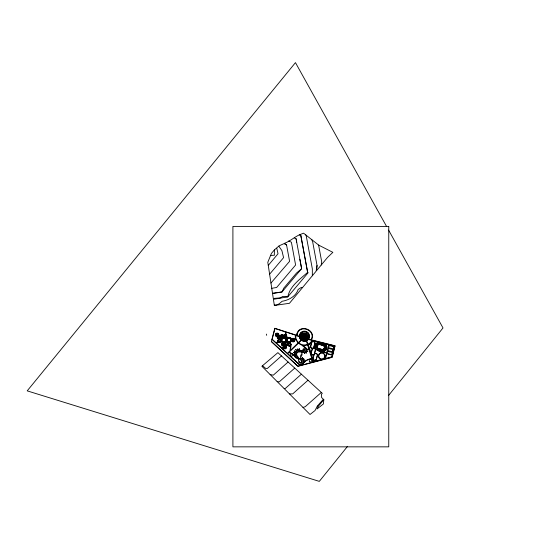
<?xml version="1.0" encoding="UTF-8"?>
<svg xmlns="http://www.w3.org/2000/svg" width="544" height="544" viewBox="0 0 544 544"><rect width="100%" height="100%" fill="white"/><g stroke="black" fill="none" stroke-linecap="round" stroke-linejoin="round"><path stroke-width="0.82" d="M301.757 336.464L303.008 336.362C306.993 330.419 306.122 342.693 302.376 336.416A2.074 2.067 85.5 0 1 304.273 334.186A2.067 2.067 0 0 1 306.496 336.09A2.38 2.373 23.1 0 1 304.314 338.64A2.373 2.373 0 0 1 301.757 336.464A2.693 2.686 85.5 0 1 304.218 333.567A2.693 2.686 85.5 0 1 307.115 336.042A2.686 2.686 0 0 0 304.218 333.574A2.686 2.686 0 0 0 301.757 336.464A2.38 2.373 23.1 0 0 304.314 338.64A2.373 2.373 0 0 0 306.49 336.09A2.074 2.067 85.5 0 0 304.273 334.186A2.067 2.067 0 0 0 302.376 336.416A1.754 1.741 18.5 0 0 304.273 338.014A1.754 1.741 18.5 0 0 305.871 336.138L306.49 336.09M317.03 265.418L316.662 270.531L327.549 257.421L332.86 252.348L318.75 245.154L303.572 233.192L299.397 234.811L300.791 235.3L307.639 272.347L308.176 272.68L287.783 296.854L273.414 299.316L274.346 305.456L289.462 303.294L316.146 271.164L317.03 265.418L312.684 241.89L311.753 239.618M291.754 340.122L292.468 338.885A1.428 1.428 0 0 1 294.61 340.122A1.428 1.428 0 0 1 292.468 341.36A1.428 1.428 0 0 1 292.468 338.885M301.294 354.389L300.329 356.381M321.246 265.01L321.728 261.956L318.6 245.038M307.924 336.586L307.292 338.293A3.516 3.509 -69.5 0 1 301.145 335.022L300.567 334.805A4.134 4.128 -69.5 0 0 302.981 340.122A4.134 4.128 -69.5 0 0 308.305 337.702L308.543 336.648L309.162 336.709C308.414 344.529 295.997 339.878 300.567 333.492A4.76 4.753 -76.5 0 1 306.102 331.799L308.101 333.234L309.162 336.709A4.753 4.753 0 0 0 302.852 331.772A4.753 4.753 0 0 0 301.036 339.578A4.753 4.753 0 0 0 308.89 337.919L307.72 337.484A3.509 3.509 0 0 1 301.927 338.708A3.509 3.509 0 0 1 303.266 332.942A3.509 3.509 0 0 1 307.924 336.586L308.543 336.648M301.281 353.008L301.696 351.975L298.942 352.029A2.366 2.36 78.3 0 0 296.664 353.777L296.664 354.994L297.588 356.374A6.358 6.344 -74 0 1 298.71 357.979L299.282 359.849M321.606 350.207L318.587 349.445A2.931 2.931 0 0 1 316.458 345.889A2.931 2.931 0 0 1 320.022 343.76L323.034 344.515A2.931 2.931 0 0 1 325.162 348.078A2.931 2.931 0 0 1 321.606 350.207L321.422 350.941L318.403 350.18L318.553 349.595L321.565 350.35M280.405 339.531L280.18 340.136L280.976 340.435M280.779 335.573L280.636 335.92A1.428 1.428 87.3 0 0 281.649 337.668L282.023 337.722M283.404 336.661L283.03 337.3M286.498 336.933L286.64 336.586M295.385 338.518L294.916 339.64L294.746 339.218A1.809 1.802 0 0 0 292.278 338.558L291.618 339.218L291.373 338.722A2.808 2.802 -75.3 0 0 288.952 337.321L288.225 337.416A2.802 2.802 0 0 0 286.525 338.722L286.341 339.177L285.722 337.96A1.802 1.802 0 0 0 287.001 336.682L285.396 331.881L295.256 335.043L295.378 338.504M301.145 335.022L301.58 334.213L300.567 333.492M308.305 337.702L307.795 338.654A4.128 4.128 0 0 1 300.567 334.805M315.751 344.624L316.384 343.767M285.824 341.34C283.009 345.535 278.684 338.042 283.723 337.695M307.598 349.16C307.652 349.5 309.216 349.914 306.789 349.989L306.592 350.86C310.026 352.22 305.905 350.744 305.748 351.961C308.23 354.851 305.313 351.723 304.599 352.471C305.612 353.899 303.987 354.09 304.45 352.492L302.607 351.995M307.938 349.724L308.128 349.268M301.736 350.894L302.872 351.812M347.562 446.325L319.301 481.372L27.2 390.864L295.46 62.628L386.546 226.413M388.62 395.4L443.013 327.944L388.606 230.119M268.274 265.397L278.018 253.762L276.774 248.234M269.606 274.21L283.574 257.652L281.908 250.634L278.827 246.167M307.741 349.629L307.999 349.561M307.999 380.242L292.672 393.904L289.476 393.904M302.899 351.696L302.471 352.152A2.706 2.706 0 0 0 301.94 353.58C302.797 355.606 300.064 356.701 300.587 358.639A2.128 2.128 0 0 0 301.505 359.89A1.863 1.863 0 0 1 301.634 362.855L301.22 363.113A1.863 1.863 0 0 1 299.792 363.168L298.738 362.202L298.595 360.822A5.596 5.583 -74 0 0 298.35 359.115L298.037 358.306A5.61 5.603 -74 0 0 296.738 356.585A3.114 3.108 -74 0 1 295.827 354.389L295.936 353.58A3.121 3.114 78.3 0 1 299.744 351.383A2.679 2.672 78.3 0 0 300.689 351.458L302.131 350.866A2.672 2.666 0 0 0 302.886 349.86A1.244 1.244 0 0 1 304.021 348.616A1.244 1.244 0 0 1 305.361 349.642A1.244 1.244 0 0 1 304.456 351.057L304.293 351.077A2.706 2.706 0 0 0 302.899 351.703L303.538 352.077A2.298 2.298 0 0 0 306.129 348.704L301.811 345.202L298.336 343.223L289.027 352.308A10.166 10.152 76.7 0 1 291.36 353.246L293.4 354.722A10.18 10.166 -59 0 1 295.004 356.66L294.576 353.144L293.372 352.566L294.637 353.008L295.317 351.71L294.263 350.866L295.406 351.594L296.337 350.703C294.025 346.97 297.378 351.846 297.765 349.996C296.657 348.799 298.2 348.085 297.962 349.976L299.309 349.894L299.084 348.86L299.479 348.561L299.458 349.914L301.934 351.009M281.472 355.926L267.328 368.485L265.812 368.533L262.534 365.704M288.109 362.012L273.278 375.183L270.123 374.53M294.753 368.098L279.222 381.881L277.134 381.541M301.39 374.184L285.172 388.579L284.165 388.579M321.307 392.442L305.252 406.688L302.994 407.436M313.834 354.749L313.045 358.958L311.277 354.226L312.011 354.776A1.829 1.822 0 0 0 313.834 354.749M325.509 350.452L322.966 351.716L326.638 352.641L328.624 344.753L324.952 343.828L326.59 346.147A4.44 4.44 -23.8 0 1 325.509 350.452M288.68 343.155A1.428 1.428 0 0 0 288.68 345.637A1.428 1.428 0 0 0 290.822 344.4A1.428 1.428 0 0 0 288.68 343.155L288.007 344.026A1.428 1.428 45.8 0 0 289.762 345.78L290.108 345.637A1.435 1.428 45.8 0 0 290.632 343.679L290.408 343.386M285.96 342.02L285.097 342.686A1.442 1.435 23.9 0 0 285.097 344.114L286.334 344.835A1.435 1.435 45.8 0 0 287.572 344.114L287.348 342.387M285.192 348.466L285.532 348.323A1.435 1.435 45.8 0 0 286.253 347.086L286.205 346.718A1.428 1.421 45.8 0 0 285.532 345.848L283.805 346.072A1.428 1.428 71.6 0 0 283.438 347.46L284.104 348.323A1.428 1.428 0 0 0 286.253 347.086A1.428 1.428 0 0 0 284.104 345.848A1.428 1.428 0 0 0 284.104 348.323M316.479 347.405L315.751 347.609A3.692 3.692 0 0 1 320.205 343.019L323.224 343.781A3.692 3.692 0 0 1 324.972 349.928L324.428 349.404M300.526 358.176L301.934 358.51L302.396 357.367L302.695 357.755L302.07 358.584L302.96 359.298L303.797 358.442L303.042 359.428L303.566 360.475L304.266 359.652L304.735 359.924L303.681 360.856A3.298 3.291 0 0 1 303.13 363.317A11.594 11.58 -74 0 1 306.238 360.441L306.972 360.012A11.601 11.594 -68.6 0 1 311.855 358.659L307.632 344.937L304.266 345.583L302.593 345.331L306.027 347.963L306.809 349.84L307.761 349.595M300.567 358.55L301.437 358.673A2.924 2.917 0 0 1 302.824 363.1L301.662 364.072L299.581 364.725L287.654 353.648L288.864 352.464L291.972 353.845L291.108 353.756M270.946 283.043L289.592 261.331L286.552 244.916L284.512 243.324C289.925 241.21 294.093 237.429 299.186 234.892L300.791 235.3L307.639 272.347C299.873 279.378 290.054 285.892 287.783 296.854L282.751 296.398L280.575 297.854L273.285 298.466L272.544 293.576L281.982 291.965L301.621 268.675L296.092 238.768L294.263 237.871M271.748 288.313L276.658 287.47L295.603 265.003L291.394 242.23L288.762 240.944M281.649 334.907L283.03 335.281M287.735 342.224L287.232 341.836A2.428 2.428 0 0 1 288.32 337.776L288.952 337.695M310.162 359.523L310.209 359.06A11.404 11.397 -68.6 0 0 307.068 360.182L306.34 360.604A11.363 11.356 -74 0 0 303.3 363.419L302.675 364.099L299.9 365.017L300.404 365.48L312.929 362.134L311.923 358.863L310.413 359.026L310.488 359.475M300.648 358.374L297.962 358.489L300.642 358.462M300.689 358.462L298.221 358.68M270.47 255.435L274.36 255.238L274.36 249.954M274.285 305.055L276.304 305.055L279.14 303.851L282.118 301.281C288.81 300.186 295.977 296.222 298.16 289.476L301.315 287.45L302.444 287.654M307.938 349.119L307.856 349.622M298.092 358.442C294.46 357.898 293.604 352.464 296.854 350.778A4.182 4.175 78.3 0 1 300.016 350.363L301.587 351.213M298.255 358.843L295.589 357.741L294.848 356.776A10.016 9.996 -59 0 0 293.264 354.865L292.312 354.076M323.313 343.42L320.294 342.659A4.066 4.066 0 0 0 315.812 348.69C317.886 351.22 322.585 352.519 325.237 350.193A4.066 4.066 -23.8 0 0 326.23 346.249L325.156 344.44L323.313 343.42A4.066 4.066 0 0 1 326.264 348.35A4.066 4.066 0 0 1 321.327 351.302L318.315 350.54M286.552 244.916L283.982 243.63L279.194 245.786L274.387 249.927L271.415 253.409L267.804 262.303L272.49 293.189L281.982 291.965L283.778 288.136L296.453 273.108L301.621 268.675L299.853 259.25M284.24 337.226L284.539 337.457A1.428 1.428 0 0 0 286.688 336.219A1.428 1.428 0 0 0 284.539 334.975A1.428 1.428 0 0 0 284.539 337.457M301.709 350.873L302.899 351.839M301.662 350.968L302.811 351.9M271.946 339.293L300.186 365.541L297.915 366.146L271.395 341.435M281.622 341.34L282.084 341.897M305.667 234.77L306.19 235.668L312.338 268.886L312.338 275.747M300.104 359.428L301.288 360.706A1.115 1.115 0 0 1 300.628 362.515L299.581 362.134L299.322 361.257M266.682 335.328L266.349 334.098M318.451 356.476L318.675 357.326A3.352 3.346 0 0 0 321.341 359.36L321.919 359.36L316.295 360.917L314.969 360.393L316.411 359.475L317.492 355.184A1.822 1.822 0 0 0 316.934 353.899L316.554 353.614A1.822 1.822 0 0 0 314.731 353.641L315.459 349.2L321.912 352.716L321.334 352.716A3.352 3.346 0 0 0 318.451 356.483M296.092 238.768L296.691 242.148M305.857 336.138L305.823 335.893A1.442 1.435 0 0 0 302.994 336.24L303.008 336.362M287.232 341.836A2.428 2.428 0 0 0 291.292 340.748A2.428 2.428 0 0 0 288.32 337.776M316.336 347.446A3.087 3.087 0 0 1 320.056 343.611L323.075 344.372A3.087 3.087 0 0 1 324.537 349.506M316.193 347.487A3.237 3.237 0 0 1 320.09 343.461L323.109 344.223A3.237 3.237 0 0 1 324.646 349.615M316.044 347.528A3.386 3.386 0 0 1 320.13 343.318L323.15 344.073A3.386 3.386 0 0 1 324.754 349.717M315.901 347.568A3.543 3.543 0 0 1 320.164 343.169L323.184 343.93A3.543 3.543 0 0 1 324.863 349.826M323.823 399.656L323.374 403.988L317.002 408.993L318.546 406.014L323.823 399.656M310.61 346.127L310.542 346.691A1.829 1.822 0 0 0 312.392 348.486L311.141 352.648L311.284 354.001L308.441 345.018L311.413 342.944L310.61 346.127M310.794 346.161L310.733 346.691A1.639 1.639 0 0 0 312.392 348.296L313.8 347.46L314.792 342.836A1.639 1.639 0 0 0 312.773 341.714L311.787 342.489L310.794 346.161M311.324 352.682L311.263 353.206A1.639 1.639 0 0 0 314.33 353.981L315.323 350.302L315.153 348.962A1.639 1.639 0 0 0 314.153 348.214L312.324 349.01L311.324 352.682M313.242 358.088L313.677 359.761A1.639 1.639 0 0 0 316.248 359.387L317.302 355.184A1.639 1.639 0 0 0 316.805 354.035L316.465 353.777A1.639 1.639 0 0 0 314.826 353.804L314.044 354.906L313.242 358.088M315.044 343.257L313.596 347.997L314.194 348.031A1.822 1.822 0 0 1 315.316 348.867L315.758 349.207L315.493 348.881A4.44 4.44 0 0 1 315.425 344.44L317.03 342.788L318.662 342.244L312.95 340.809L312.718 341.53A1.822 1.822 0 0 1 315.044 343.257M275.38 334.431L275.38 335.362A1.809 1.802 87.3 0 0 277.127 336.702L277.297 337.008A1.802 1.795 87.3 0 0 278.134 339.034L278.562 339.211L276.549 343.318L272.156 339.232L274.931 328.528L284.934 331.731L286.144 334.648L285.722 334.472A1.802 1.802 0 0 0 283.689 335.315L282.023 334.485L280.745 335.016L280.235 336.138L278.725 335.709L278.868 335.362A1.809 1.802 87.3 0 0 277.59 333.159A1.809 1.802 87.3 0 0 275.386 334.431M278.195 340.313L278.569 341.693A1.421 1.408 28.9 0 0 279.575 342.115L280.616 341.659A1.38 1.367 42.5 0 0 281.003 340.714L280.588 339.674L279.575 339.252A1.435 1.435 87.3 0 0 278.569 339.674L278.195 340.313M281.459 343.815L281.642 345.188L283.261 346.181A1.802 1.795 71.6 0 0 283.077 347.555L283.247 347.97L280.201 346.712L276.842 343.584L277.841 341.17C278.909 344.352 282.003 339.898 282.302 342.72A1.843 1.816 56.3 0 0 281.459 343.815M281.819 343.917L282.486 345.522A1.442 1.435 71.6 0 0 284.587 344.658L284.634 344.284A1.428 1.421 23.9 0 0 283.574 342.904L282.486 343.046L281.819 343.917M284.968 344.563L284.675 345.304L285.722 345.522A1.802 1.795 45.8 0 1 286.566 346.616L286.096 348.364A1.809 1.809 0 0 1 284.356 348.826L280.976 347.432L287.388 353.389L289.972 350.866L290.652 345.685L289.857 346.14A1.802 1.795 45.8 0 1 287.647 344.862L287.62 344.658A1.809 1.802 45.8 0 1 285.865 345.148L284.968 344.563M291.196 344.4L290.401 350.445L298.037 342.992L295.576 339.014L294.46 341.401A1.809 1.802 0 0 1 291.618 341.027L289.979 342.7L291.196 344.4M303.661 349.731C303.062 352.138 305.81 348.466 303.661 349.731M303.831 336.083C304.572 338.47 305.694 334.424 303.831 336.083M295.746 335.587C295.494 338.164 296.555 340.843 298.445 342.598L301.05 340.054L299.805 338.463L299.37 336.75L295.746 335.587M296.806 334.064L296.623 335.281L274.802 328.29L271.34 341.646L297.86 366.35L332.2 357.306L335.09 345.807L311.447 339.85C316.955 330.072 299.574 323.17 296.806 334.064M297.167 334.166L296.983 335.396L299.316 336.144L299.989 333.696A5.134 5.127 -76.5 0 1 306.428 331.534C309.318 332.683 310.515 336.648 308.625 339.143L311.08 339.762C316.438 330.439 299.832 323.741 297.167 334.166M326.543 353.002L325.142 358.584L323.054 359.135L323.816 358.7A3.352 3.346 0 0 0 325.094 355.599L323.809 353.376L320.525 351.485L326.543 353.002M326.733 353.784L325.55 358.476L331.738 356.85L332.166 355.15L326.733 353.784M328.984 344.848L334.111 346.406L332.255 354.79L334.41 346.215L328.984 344.848M327.733 351.342L327.189 353.512L331.65 354.64L332.2 352.464L327.733 351.342M328.46 348.446L327.916 350.615L332.377 351.744L332.928 349.568L328.46 348.446M329.195 345.549L328.644 347.725L333.112 348.847L333.656 346.671L329.195 345.549M334.866 345.943L332.044 357.156L313.303 362.093L307.986 344.801L310.916 342.965L312.684 340.476L334.866 345.943M312.106 340.401L310.522 342.564L307.816 344.264L306.748 340.789L308.387 339.47L312.106 340.401M317.336 406.076L315.024 410.55L310.026 414.474L261.868 366.262L277.902 352.648L322.293 393.346L321.348 394.373L321.565 397.44L323.354 399.235L317.336 406.076M301.315 340.313L298.738 342.829C301.029 344.93 304.592 345.59 307.469 344.4L306.408 340.952L306.068 341.108A5.127 5.127 0 0 1 302.437 340.972L301.362 340.36M323.585 358.401L321.388 358.992A2.978 2.972 0 0 1 319.41 357.857L319.022 357.177A2.978 2.972 0 0 1 320.396 353.403A2.978 2.972 0 0 1 324.278 354.443A2.978 2.972 0 0 1 323.585 358.401M315.989 360.998L313.555 361.638L312.684 358.809L313.929 360.182L315.989 360.998M388.756 226.406L232.907 226.406L232.907 446.848L388.756 446.848L388.756 226.406M322.966 344.787L319.954 344.026A2.659 2.659 0 0 0 316.724 345.957A2.659 2.659 0 0 0 318.655 349.18L321.674 349.935A2.659 2.659 0 0 0 324.897 348.01A2.659 2.659 0 0 0 322.966 344.787M322.932 344.93L319.913 344.175A2.502 2.502 0 0 0 316.873 345.991A2.502 2.502 0 0 0 318.689 349.03L321.708 349.792A2.502 2.502 0 0 0 324.748 347.97A2.502 2.502 0 0 0 322.932 344.93M322.898 345.08L319.879 344.318A2.353 2.353 0 0 0 317.023 346.032A2.353 2.353 0 0 0 318.73 348.881L321.749 349.642A2.353 2.353 0 0 0 324.605 347.936A2.353 2.353 0 0 0 322.898 345.08M322.857 345.229L319.838 344.468A2.203 2.203 0 0 0 317.166 346.066A2.203 2.203 0 0 0 318.764 348.738L321.783 349.493A2.203 2.203 0 0 0 324.455 347.895A2.203 2.203 0 0 0 322.857 345.229M322.823 345.372L319.804 344.617A2.047 2.047 0 0 0 317.315 346.1A2.047 2.047 0 0 0 318.804 348.588L321.824 349.35A2.047 2.047 0 0 0 324.306 347.861A2.047 2.047 0 0 0 322.823 345.372M276.406 336.138A1.428 1.428 0 0 0 278.555 334.9A1.428 1.428 0 0 0 276.406 333.656A1.428 1.428 0 0 0 276.406 336.138M275.89 334.179A1.435 1.428 87.3 0 0 277.127 336.328A1.435 1.428 87.3 0 0 278.365 334.179A1.435 1.428 87.3 0 0 275.89 334.179M282.486 345.522A1.428 1.428 0 0 0 284.634 344.284A1.428 1.428 0 0 0 282.486 343.046A1.428 1.428 0 0 0 282.486 345.522M282.513 342.224A2.428 2.428 0 0 0 286.151 340.122A2.428 2.428 0 0 0 282.513 338.021A2.428 2.428 0 0 0 282.513 342.224M281.302 337.532A1.428 1.428 0 0 0 283.451 336.287A1.428 1.428 0 0 0 281.302 335.05A1.428 1.428 0 0 0 281.302 337.532M278.861 341.924A1.428 1.428 0 0 0 281.01 340.68A1.428 1.428 0 0 0 278.861 339.442A1.428 1.428 0 0 0 278.861 341.924M285.62 344.638A1.428 1.428 0 0 0 287.762 343.4A1.428 1.428 0 0 0 285.62 342.162A1.428 1.428 0 0 0 285.62 344.638M309.862 361.801A1.244 1.244 0 0 0 311.732 360.72A1.244 1.244 0 0 0 309.862 359.645A1.244 1.244 0 0 0 309.862 361.801M277.8 336.756A1.435 1.428 87.3 0 0 279.038 338.905A1.435 1.428 87.3 0 0 280.276 336.756A1.435 1.428 87.3 0 0 277.8 336.756M278.324 338.708A1.428 1.428 0 0 0 280.466 337.47A1.428 1.428 0 0 0 278.324 336.233A1.428 1.428 0 0 0 278.324 338.708M290.809 356.034A1.244 1.244 0 0 0 292.672 354.96A1.244 1.244 0 0 0 290.809 353.879A1.244 1.244 0 0 0 290.809 356.034M284.634 337.294A1.244 1.244 0 0 0 286.498 336.219A1.244 1.244 0 0 0 284.634 335.138A1.244 1.244 0 0 0 284.634 337.294M284.818 336.974A0.87 0.87 0 0 0 286.124 336.219A0.87 0.87 0 0 0 284.818 335.464A0.87 0.87 0 0 0 284.818 336.974M284.73 337.13A1.061 1.061 0 0 0 286.314 336.219A1.061 1.061 0 0 0 284.73 335.301A1.061 1.061 0 0 0 284.73 337.13M292.556 341.204A1.244 1.244 0 0 0 294.426 340.122A1.244 1.244 0 0 0 292.556 339.048A1.244 1.244 0 0 0 292.556 341.204M292.747 340.877A0.87 0.87 0 0 0 294.052 340.122A0.87 0.87 0 0 0 292.747 339.368A0.87 0.87 0 0 0 292.747 340.877M292.652 341.04A1.061 1.061 0 0 0 294.236 340.122A1.061 1.061 0 0 0 292.652 339.204A1.061 1.061 0 0 0 292.652 341.04M283.941 347.97A1.244 1.244 0 0 0 286.022 347.405A1.244 1.244 0 0 0 284.498 345.882A1.244 1.244 0 0 0 283.941 347.97M284.383 347.84A0.87 0.87 0 0 0 285.688 347.086A0.87 0.87 0 0 0 284.383 346.331A0.87 0.87 0 0 0 284.383 347.84M284.07 347.834A1.061 1.061 0 0 0 285.845 347.358A1.061 1.061 0 0 0 284.546 346.066A1.061 1.061 0 0 0 284.07 347.834M287.368 341.707A2.237 2.237 0 0 0 291.115 340.7A2.237 2.237 0 0 0 288.374 337.96A2.237 2.237 0 0 0 287.368 341.707M287.633 341.442A1.863 1.863 0 0 0 290.754 340.605A1.863 1.863 0 0 0 288.47 338.32A1.863 1.863 0 0 0 287.633 341.442M287.497 341.578A2.054 2.054 0 0 0 290.931 340.653A2.054 2.054 0 0 0 288.422 338.137A2.054 2.054 0 0 0 287.497 341.578M285.709 344.481A1.244 1.244 0 0 0 287.579 343.4A1.244 1.244 0 0 0 285.709 342.326A1.244 1.244 0 0 0 285.709 344.481M285.899 344.155A0.87 0.87 0 0 0 287.205 343.4A0.87 0.87 0 0 0 285.899 342.645A0.87 0.87 0 0 0 285.899 344.155M285.586 344.148A1.061 1.061 0 0 0 287.354 343.672A1.061 1.061 0 0 0 286.062 342.38A1.061 1.061 0 0 0 285.586 344.148M278.956 341.761A1.244 1.244 0 0 0 280.82 340.68A1.244 1.244 0 0 0 278.956 339.606A1.244 1.244 0 0 0 278.956 341.761M279.14 341.435A0.87 0.87 0 0 0 280.446 340.68A0.87 0.87 0 0 0 279.14 339.925A0.87 0.87 0 0 0 279.14 341.435M278.827 341.428A1.061 1.061 0 0 0 280.602 340.959A1.061 1.061 0 0 0 279.303 339.66A1.061 1.061 0 0 0 278.827 341.428M282.581 345.365A1.244 1.244 0 0 0 284.444 344.284A1.244 1.244 0 0 0 282.581 343.21A1.244 1.244 0 0 0 282.581 345.365M282.764 345.039A0.87 0.87 0 0 0 284.07 344.284A0.87 0.87 0 0 0 282.764 343.529A0.87 0.87 0 0 0 282.764 345.039M282.452 345.032A1.061 1.061 0 0 0 284.226 344.556A1.061 1.061 0 0 0 282.928 343.264A1.061 1.061 0 0 0 282.452 345.032M282.139 341.707A2.237 2.237 0 0 0 285.886 340.7A2.237 2.237 0 0 0 283.145 337.96A2.237 2.237 0 0 0 282.139 341.707M282.404 341.442A1.863 1.863 0 0 0 285.525 340.605A1.863 1.863 0 0 0 283.24 338.32A1.863 1.863 0 0 0 282.404 341.442M282.275 341.578A2.054 2.054 0 0 0 285.709 340.653A2.054 2.054 0 0 0 283.193 338.137A2.054 2.054 0 0 0 282.275 341.578M304.001 336.784A0.687 0.687 0 0 0 305.109 336.362A0.687 0.687 0 0 0 304.191 335.614A0.687 0.687 0 0 0 304.001 336.784M276.502 335.974A1.244 1.244 0 0 0 278.372 334.9A1.244 1.244 0 0 0 276.502 333.819A1.244 1.244 0 0 0 276.502 335.974M276.692 335.655A0.87 0.87 0 0 0 277.998 334.9A0.87 0.87 0 0 0 276.692 334.145A0.87 0.87 0 0 0 276.692 335.655M276.379 335.648A1.061 1.061 0 0 0 278.147 335.172A1.061 1.061 0 0 0 276.848 333.873A1.061 1.061 0 0 0 276.379 335.648M288.769 345.474A1.244 1.244 0 0 0 290.639 344.4A1.244 1.244 0 0 0 288.769 343.318A1.244 1.244 0 0 0 288.769 345.474M288.959 345.154A0.87 0.87 0 0 0 290.265 344.4A0.87 0.87 0 0 0 288.959 343.645A0.87 0.87 0 0 0 288.959 345.154M288.864 345.311A1.061 1.061 0 0 0 290.448 344.4A1.061 1.061 0 0 0 288.864 343.482A1.061 1.061 0 0 0 288.864 345.311M278.419 338.552A1.244 1.244 0 0 0 280.282 337.47A1.244 1.244 0 0 0 278.419 336.396A1.244 1.244 0 0 0 278.419 338.552M278.603 338.225A0.87 0.87 0 0 0 279.908 337.47A0.87 0.87 0 0 0 278.603 336.716A0.87 0.87 0 0 0 278.603 338.225M278.29 338.218A1.061 1.061 0 0 0 280.058 337.742A1.061 1.061 0 0 0 278.766 336.45A1.061 1.061 0 0 0 278.29 338.218M281.398 337.368A1.244 1.244 0 0 0 283.268 336.287A1.244 1.244 0 0 0 281.398 335.213A1.244 1.244 0 0 0 281.398 337.368M281.588 337.042A0.87 0.87 0 0 0 282.894 336.287A0.87 0.87 0 0 0 281.588 335.532A0.87 0.87 0 0 0 281.588 337.042M281.493 337.205A1.061 1.061 0 0 0 283.077 336.287A1.061 1.061 0 0 0 281.493 335.376A1.061 1.061 0 0 0 281.493 337.205"/></g></svg>
